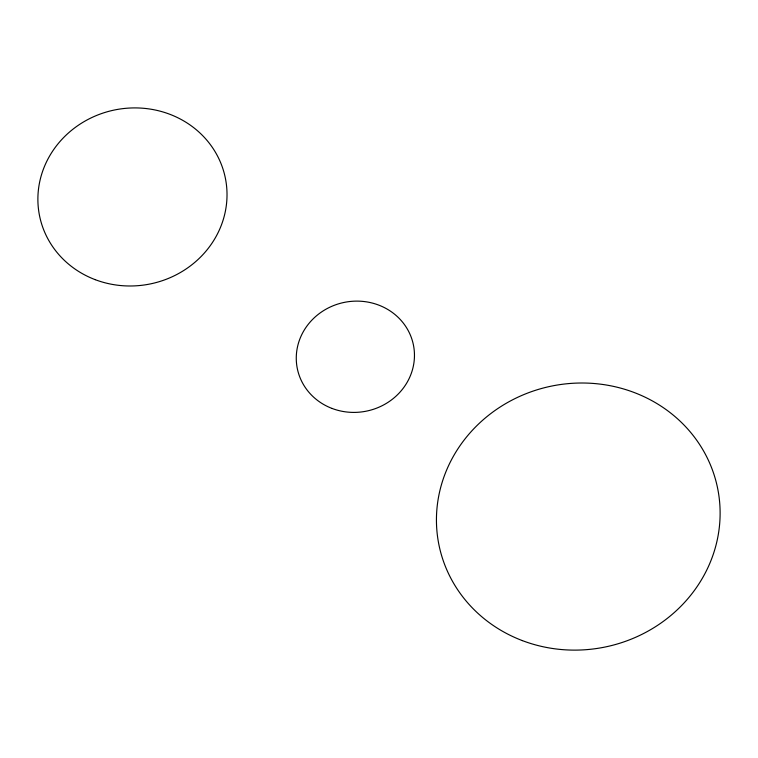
<?xml version="1.0" encoding="UTF-8"?>
<svg xmlns="http://www.w3.org/2000/svg" width="758" height="758" viewBox="0 0 758 758"><rect width="100%" height="100%" fill="white"/><g stroke="black" fill="none" stroke-linecap="round" stroke-linejoin="round"><path stroke-width="1.14" d="M522.366 640.614A142.191 133.19 -11.5 0 0 719.124 497.39A142.191 133.19 -11.5 0 0 493.325 411.689A142.191 133.19 -11.5 0 0 522.366 640.614M332.07 408.448A59.247 55.495 -11.5 0 0 414.048 348.765A59.247 55.495 -11.5 0 0 319.971 313.063A59.247 55.495 -11.5 0 0 332.07 408.448M95.186 279.655A94.797 88.79 -11.5 0 0 226.358 184.175A94.797 88.79 -11.5 0 0 75.819 127.031A94.797 88.79 -11.5 0 0 95.186 279.655"/></g></svg>
